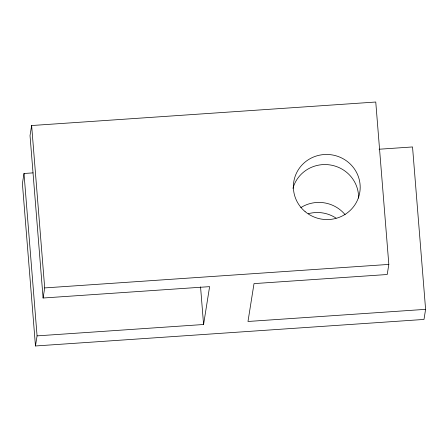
<?xml version="1.0" encoding="UTF-8"?>
<svg xmlns="http://www.w3.org/2000/svg" width="448" height="448" viewBox="0 0 448 448"><rect width="100%" height="100%" fill="white"/><g stroke="black" fill="none" stroke-linecap="round" stroke-linejoin="round"><path stroke-width="0.67" d="M33.062 172.872L24.007 173.488L22.4 183.585L35.465 345.974L423.993 319.441L425.6 309.344L412.535 146.95L379.103 149.234M425.6 309.344L247.985 321.474L254.01 283.612L387.218 274.512L388.825 264.415L375.76 102.026L31.634 125.53L30.027 135.626L43.092 298.015L209.602 286.642L203.582 324.503L37.072 335.877L35.465 345.974M43.092 298.015L44.699 287.918L31.634 125.53M44.699 287.918L388.825 264.415M200.553 286.871L203.582 324.503M24.007 173.488L37.072 335.877M308.325 213.702A33.426 32.536 9 0 1 336.039 218.098M300.798 207.626A33.426 32.536 9 0 1 345.089 214.654M292.93 188.356A33.426 32.536 9 0 1 329.941 164.92A33.426 32.536 9 0 1 358.579 198.106M305.088 211.585A33.426 32.536 9 0 0 359.632 193.222A33.426 32.536 9 0 0 315.644 156.229A33.426 32.536 9 0 0 305.088 211.585"/></g></svg>
